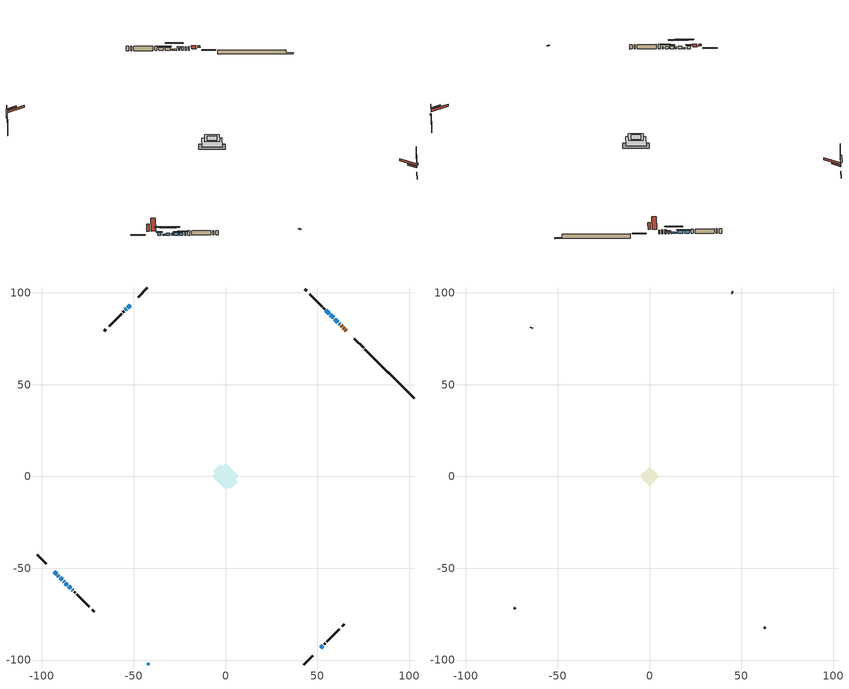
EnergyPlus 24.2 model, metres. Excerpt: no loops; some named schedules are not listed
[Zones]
conditioned space
 floor outside (Floor1 construction): -3.69,0 0,3.69 3.69,0 0,-3.69 z1.22
 floor adiabatic (AdiabaticFloorConstruction): -7.12,0 0,7.12 7.12,0 0,-7.12 z1.22
 floor foundation (Slab1 construction): -6.71,2.81 -2.81,6.71 6.71,-2.81 2.81,-6.71 z-1.19
 wall outside (RimJoist1 construction): 42.54,-102.7 47.57,-97.67 / -102.7,-42.54 -97.67,-47.57 / -42.54,102.7 -47.57,97.67 / 75.2,70.04 70.17,75.07 z1.22:1.52
 wall outside (AdiabaticWallConstruction 1): 65.75,79.49 65.3,79.93 / 64.65,80.59 64.22,81.01 / 63.57,81.67 62.94,82.29 z1.22:3.25
 wall outside (AdiabaticWallConstruction): 62.29,82.95 61.89,83.34 z1.22:2.14; -93.25,-51.99 -92.02,-53.21 z1.22:2.54; 61.24,84 59.51,85.73 z1.22:1.96; -51.99,93.25 -53.28,91.95 / -91.37,-53.87 -90.72,-54.52 z1.22:1.83; -90.06,-55.17 -88.91,-56.32 z1.22:2.44; -88.26,-56.98 -87.86,-57.37 z1.22:2.24; 58.86,86.38 57.13,88.11 / 51.99,-93.25 53.11,-92.13 / -87.21,-58.03 -86.09,-59.14 z1.22:2.62; 56.47,88.76 54.75,90.49 / -53.94,91.3 -54.52,90.72 z1.22:2.77; -85.44,-59.8 -84.25,-60.99 z1.22:2.29; -83.6,-61.64 -83.14,-62.09 z1.22:2.26
 wall outside (Wall1 construction): 53.76,-91.48 54.47,-90.77 / -82.49,-62.75 -81.78,-63.46 / -55.17,90.06 -55.88,89.35 / 54.09,91.14 53.38,91.85 z1.22:3.66
 wall outside (Wall2 construction): 55.13,-90.11 61.96,-83.28 / -81.12,-64.12 -74.29,-70.94 / -56.54,88.7 -63.37,81.87 / 52.73,92.51 45.9,99.34 z1.22:3.66
 wall outside (Wall5 construction): 63.72,-81.51 64.66,-80.58 / -72.53,-72.71 -71.59,-73.65 / -65.13,80.1 -66.07,79.17 / 44.13,101.11 43.2,102.04 z1.22:3.66
 wall foundation (FoundationWall1 construction): 75.86,69.38,-1.19 75.86,69.38,1.22 100.01,45.22,1.22 100.01,45.22,-0.69 102.7,42.54,-0.69 102.7,42.54,-1.19
 window (WindowConstruction 8): 62.29,82.95 61.89,83.34 z1.22:2.13
 window (WindowConstruction 7): -93.25,-51.99 -92.02,-53.21 z1.22:2.54
 window (WindowConstruction 10): 61.24,84 59.51,85.72 z1.22:1.96
 window (WindowConstruction 11): -51.99,93.25 -53.28,91.95 z1.22:1.83
 window (WindowConstruction 12): -91.37,-53.87 -90.72,-54.52 z1.22:1.83
 window (WindowConstruction 13): -90.06,-55.17 -88.92,-56.32 z1.22:2.44
 window (WindowConstruction 9): -88.26,-56.98 -87.86,-57.37 z1.22:2.23
 window (WindowConstruction): 58.86,86.38 57.13,88.11 z1.22:2.62
 window (WindowConstruction 1): 56.47,88.76 54.75,90.49 z1.22:2.77
 window (WindowConstruction 2): -53.94,91.3 -54.52,90.72 z1.22:2.77
 window (WindowConstruction 3): 51.99,-93.25 53.1,-92.13 z1.22:2.62
 window (WindowConstruction 4): -87.21,-58.03 -86.09,-59.14 z1.22:2.62
 window (WindowConstruction 5): -85.44,-59.8 -84.25,-60.99 z1.22:2.29
 window (WindowConstruction 6): -83.59,-61.64 -83.15,-62.09 z1.22:2.26
 door (Door): 65.75,79.49 65.3,79.93 z1.22:3.25
 door (Door 1): 64.65,80.59 64.22,81.01 z1.22:3.25
 door (Door 2): 63.57,81.67 62.95,82.29 z1.22:3.25
 ceiling adiabatic (AdiabaticFloorConstruction): 0,-7.12 7.12,0 0,7.12 -7.12,0 z1.22
 roof outside (Roof1 construction): 49.08,-96.16,3.66 45.86,-92.94,5.17 45.01,-93.79,5.17 48.23,-97.01,3.66; -96.16,-49.08,3.66 -92.94,-45.86,5.17 -93.79,-45.01,5.17 -97.01,-48.23,3.66; -49.08,96.16,3.66 -45.86,92.94,5.17 -45.01,93.79,5.17 -48.23,97.01,3.66; 68.66,76.57,3.66 65.45,73.36,5.17 66.29,72.51,5.17 69.51,75.73,3.66
 roof outside (AdiabaticRoofConstruction): -41.48,-102.7,3.66 -41.48,-101.7,3.99 -42.54,-101.7,3.99 -42.54,-102.7,3.66
 skylight (SkylightConstruction): -41.48,-102.7,3.66 -41.48,-101.7,3.99 -42.54,-101.7,3.99 -42.54,-102.7,3.66
attic - vented
 floor to conditioned space (Floor2 construction Reversed): -3.36,0 0,3.36 3.36,0 0,-3.36 z3.66
 floor to conditioned space (Floor3 construction Reversed): -5.25,0 0,5.25 5.25,0 0,-5.25 z3.66
 wall outside (Wall3 construction): 62.62,-82.62 63.07,-82.17 / -73.64,-71.6 -73.18,-72.05 / -64.03,81.21 -64.48,80.76 / 45.24,100 44.79,100.45 z1.22:3.66
 roof outside (Roof2 construction): 51.33,-93.9,3.66 45.26,-87.83,6.52 43.66,-89.43,6.52 49.73,-95.5,3.66; -93.9,-51.33,3.66 -87.83,-45.26,6.52 -89.43,-43.66,6.52 -95.5,-49.73,3.66; -51.33,93.9,3.66 -45.26,87.83,6.52 -43.66,89.43,6.52 -49.73,95.5,3.66; 66.41,78.83,3.66 60.33,72.76,6.52 61.93,71.16,6.52 68.01,77.23,3.66
shading: 61.46,83.77 62.72,82.52 63.58,83.38 62.32,84.64 z2.74; -91.59,-53.64 -93.68,-51.56 -94.11,-51.99 -92.02,-54.07 z3.15; 57.14,88.09 63.61,81.63 64.04,82.06 57.57,88.52 z5.31; -55.44,89.8 -49.83,95.4 -50.26,95.84 -55.87,90.23 z4.88; -87.7,-57.54 -94.39,-50.85 -94.82,-51.28 -88.13,-57.97 z6.1; -86.55,-58.69 -92.43,-52.8 -92.86,-53.24 -86.98,-59.12 z5.79; -85.28,-59.96 -90.85,-54.39 -91.28,-54.82 -85.71,-60.39 z5.9; 56.7,88.54 59.29,85.95 59.72,86.38 57.13,88.97 z3.23; 54.32,90.92 56.91,88.33 57.34,88.76 54.75,91.35 z3.38; -54.73,90.51 -53.73,91.51 -54.16,91.94 -55.16,90.94 z3.07; 53.21,-92.03 51.88,-93.35 52.32,-93.78 53.64,-92.46 z2.77; -85.66,-59.57 -87.64,-57.6 -88.07,-58.03 -86.09,-60.01 z3.23; -83.39,-61.85 -86.3,-58.94 -86.73,-59.37 -83.82,-62.28 z3.51; -82.28,-62.95 -84.46,-60.78 -84.89,-61.21 -82.71,-63.38 z3.48
[Building]
Building 1: Terrain=Suburbs
[Site:Location]
Montreal Mirabel Intl AP_QC: Latitude {deg}=45.68; Longitude {deg}=-74.03; Time Zone {hr}=-5; Elevation {m}=82; Keep Site Location Information=Yes
[Site:GroundTemperature:Shallow]
0.642858, -1.75623, -1.94836, -0.80987, 3.76054, 8.30966, 12.2535, 14.7518, 14.9641, 12.9321, 9.08883, 4.67926
[Site:WaterMainsTemperature]
Calculation Method=Schedule; Temperature Schedule=mains temperature schedule
[Material] Roughness=Rough; Thermal Absorptance=0.9
Name | Thickness {m} | Conductivity {W/m-K} | Density {kg/m3} | Specific Heat {J/kg-K} | Solar Absorptance | Visible Absorptance
asphalt or fiberglass shingles | 0.00635 | 0.162714 | 1121.4 | 1465.45 | 0.4 | 0.4
asphalt or fiberglass shingles 1 | 0.00635 | 0.162714 | 1121.4 | 1465.45 | 0.7 | 0.7
ceiling loosefill ins | 0.0846667 | 0.0480833 | 16.02 | 1046.75 | 0.7 | 0.7
ceiling stud and cavity | 0.1397 | 0.0984332 | 65.682 | 1177.47 | 0.7 | 0.7
ceiling stud and cavity 1 | 0.1397 | 0.118946 | 65.682 | 1177.47 | 0.7 | 0.7
concrete 4.0 in. | 0.1016 | 1.803125 | 2242.8 | 837.4 | 0.7 | 0.7
concrete 8.0 in. | 0.2032 | 1.803125 | 2242.8 | 837.4 | 0.7 | 0.7
door material | 0.04445 | 0.0451087 | 512.64 | 1214.23 | 0.7 | 0.7
door material 1 | 0.04445 | 0.20624 | 512.64 | 1214.23 | 0.7 | 0.7
exterior vertical ins | 0.00129254 | 0.029427 | 32.04 | 1214.23 | 0.7 | 0.7
floor covering | 0.0127 | 0.0433444 | 54.468 | 1339.84 | 0.6 | 0.6
floor rigid ins; roof rigid ins; wall rigid ins | 0.512978 | 0.029427 | 32.04 | 1214.23 | 0.7 | 0.7
floor stud and cavity | 0.1397 | 0.078459 | 92.3553 | 1139.71 | 0.7 | 0.7
floor stud and cavity 1 | 0.1397 | 1.75129 | 37.0049 | 1207.88 | 0.7 | 0.7
furniture material conditioned space 1 | 0.1524 | 0.115458 | 640.8 | 1214.23 | 0.6 | 0.6
gypsum board | 0.0127 | 0.160291 | 801 | 837.4 | 0.6 | 0.6
osb sheathing 0.5 in. | 0.0127 | 0.115458 | 512.64 | 1214.23 | 0.7 | 0.7
osb sheathing 0.75 in. | 0.01905 | 0.115458 | 512.64 | 1214.23 | 0.7 | 0.7
osb sheathing 2.0 in. | 0.0508 | 0.115458 | 512.64 | 1214.23 | 0.7 | 0.7
rim joist stud and cavity | 0.0508 | 0.433314 | 125.044 | 1163.47 | 0.6 | 0.6
roof stud and cavity | 0.2032 | 0.138738 | 78.34581 | 1123.46 | 0.7 | 0.7
roof stud and cavity 1 | 0.18415 | 1.78685 | 37.0049 | 1207.88 | 0.6 | 0.6
wall stud and cavity | 0.1397 | 0.0957038 | 139.0536 | 1170.24 | 0.7 | 0.7
wall stud and cavity 1 | 0.1397 | 0.0853101 | 139.0536 | 1170.24 | 0.7 | 0.7
wall stud and cavity 2 | 0.0889 | 6.9971 | 50.32683 | 1063.81 | 0.6 | 0.6
wall stud and cavity 3 | 0.1397 | 0.109313 | 139.0536 | 1170.24 | 0.7 | 0.7
wall stud and cavity 4 | 0.0889 | 0.380278 | 52.3479 | 1209.89 | 0.7 | 0.7
wall stud and cavity 5 | 0.0889 | 0.391764 | 83.0341 | 1211.67 | 0.7 | 0.7
wood siding | 0.0254 | 0.102417 | 544.68 | 1172.36 | 0.4 | 0.4
wood siding 1 | 0.00254 | 0.102417 | 544.68 | 1172.36 | 0.4 | 0.4
wood siding 2; wood siding 3; wood siding 4 | 0.0254 | 0.102417 | 544.68 | 1172.36 | 0.7 | 0.7
[WindowMaterial:SimpleGlazingSystem]
Name | U-Factor {W/m2-K} | Solar Heat Gain Coefficient
SkylightMaterial | 2.63031 | 0.651
WindowMaterial | 6.82552 | 0.79
WindowMaterial 1 | 6.7977 | 0.79
WindowMaterial 10 | 2.99571 | 0.51
WindowMaterial 11 | 5.33051 | 0.62
WindowMaterial 12 | 6.9635 | 0.77
WindowMaterial 2 | 7.12703 | 0.75
WindowMaterial 3 | 6.93454 | 0.77
WindowMaterial 4 | 6.99757 | 0.76
WindowMaterial 5 | 7.412629 | 0.71
WindowMaterial 6 | 6.92546 | 0.78
WindowMaterial 7 | 1.7386 | 0.4
WindowMaterial 8 | 2.00774 | 0.31
WindowMaterial 9 | 7.0623 | 0.76
[Construction]
AdiabaticFloorConstruction: floor stud and cavity 1, floor rigid ins, osb sheathing 0.75 in., floor covering
AdiabaticRoofConstruction: asphalt or fiberglass shingles 1, roof rigid ins, osb sheathing 0.75 in., roof stud and cavity 1
AdiabaticWallConstruction: wood siding 3, wall rigid ins, wall stud and cavity 4, gypsum board
AdiabaticWallConstruction 1: wood siding 4, wall rigid ins, wall stud and cavity 4, gypsum board
Door; Door 2: door material
Door 1: door material 1
Floor1 construction: floor stud and cavity, osb sheathing 0.75 in., floor covering
Floor2 construction Reversed: gypsum board, ceiling stud and cavity
Floor3 construction Reversed: gypsum board, ceiling stud and cavity 1, ceiling loosefill ins
FoundationWall1 construction: concrete 8.0 in.
furniture construction conditioned space 1: furniture material conditioned space 1
PartitionWallConstruction: gypsum board, wall stud and cavity 5, gypsum board
RimJoist1 construction: wood siding 2, osb sheathing 2.0 in., rim joist stud and cavity
Roof1 construction: asphalt or fiberglass shingles, osb sheathing 0.75 in., roof stud and cavity, gypsum board
Roof2 construction: asphalt or fiberglass shingles
SkylightConstruction: SkylightMaterial
Slab1 construction: concrete 4.0 in.
Wall1 construction: wood siding, osb sheathing 0.5 in., wall stud and cavity, gypsum board
Wall2 construction: wood siding, osb sheathing 0.5 in., wall stud and cavity 1, gypsum board
Wall3 construction: wood siding 1, wall stud and cavity 2
Wall5 construction: wood siding, osb sheathing 0.5 in., wall stud and cavity 3, gypsum board
WindowConstruction: WindowMaterial
WindowConstruction 1: WindowMaterial 1
WindowConstruction 10: WindowMaterial 9
WindowConstruction 11: WindowMaterial 10
WindowConstruction 12: WindowMaterial 11
WindowConstruction 13: WindowMaterial 12
WindowConstruction 2: WindowMaterial 2
WindowConstruction 3; WindowConstruction 4: WindowMaterial 3
WindowConstruction 5: WindowMaterial 4
WindowConstruction 6: WindowMaterial 5
WindowConstruction 7: WindowMaterial 6
WindowConstruction 8: WindowMaterial 7
WindowConstruction 9: WindowMaterial 8
[Zone] Multiplier=1; Part of Total Floor Area=Yes
Name | Volume {m3}
attic - vented | 36.0978
conditioned space | 465.4
[Space]
Name | Zone | Volume {m3}
attic - vented 1 | attic - vented | 36.0978
conditioned space 1 | conditioned space | 465.4
[ZoneInfiltration:EffectiveLeakageArea]
infil attic - vented 1: Zone or Space=attic - vented 1; Schedule=Always On Discrete; Effective Air Leakage Area {cm2}=3586.15; Stack Coefficient=0.000368571; Wind Coefficient=1.29712e-05
[ZoneMixing]
whole house fan mix: Zone or Space=attic - vented; Schedule=Always On Continuous; Design Flow Rate Calculation Method=Flow/Zone; Design Flow Rate {m3/s}=0; Source Zone or Space=conditioned space
[SurfaceProperty:ExposedFoundationPerimeter]
Slab1: Exposed Perimeter Calculation Method=TotalExposedPerimeter; Total Exposed Perimeter {m}=37.959
[InternalMass] Zone or ZoneList=conditioned space; Space or SpaceList=conditioned space 1
Name | Construction | Surface Area {m2}
furniture mass conditioned space 1 | furniture construction conditioned space 1 | 81.1241
partition wall mass | PartitionWallConstruction | 202.81
[Lights]
interior lighting: Zone or ZoneList or Space or SpaceList=conditioned space 1; Schedule=interior lighting schedule; Design Level Calculation Method=LightingLevel; Lighting Level {W}=343.2; Return Air Fraction=0; Fraction Radiant=0.6; Fraction Visible=0.2; Fraction Replaceable=1
[People]
occupants: Zone or ZoneList or Space or SpaceList=conditioned space 1; Number of People Schedule=occupants schedule; Number of People Calculation Method=People; Number of People=3; Fraction Radiant=0.314171; Sensible Heat Fraction=0.56303; Activity Level Schedule=occupants activity schedule; Carbon Dioxide Generation Rate {m3/s-W}=0; Enable ASHRAE 55 Comfort Warnings=No; Mean Radiant Temperature Calculation Type=EnclosureAveraged
[ElectricEquipment] Zone or ZoneList or Space or SpaceList=conditioned space 1; Design Level Calculation Method=EquipmentLevel
Name | Schedule | Design Level {W} | Fraction Latent | Fraction Radiant | Fraction Lost
clothes dryer | clothes dryer schedule | 140.772 | 0.015 | 0.081 | 0.85
clothes washer | clothes washer schedule | 32.1985 | 0.03 | 0.162 | 0.7
cooking range | cooking range schedule | 215.147 | 0.08 | 0.432 | 0.2
dishwasher | dishwasher schedule | 66.8632 | 0.3 | 0.18 | 0.4
fridge | fridge schedule | 72.9452 | 0 | 0.6 | 0
mech vent house fan | mech vent house fan schedule | 0 | 0 | 0 | 1
mech vent house fan cfis | mech vent house fan cfis schedule | 0 | 0 | 0 | 0
mech vent range fan 0 | mech vent range fan 0 schedule | 57 | 0 | 0 | 1
misc plug loads | misc plug loads schedule | 494.7 | 0.045 | 0.513 | 0.1
whole house fan | Always On Discrete | 0 | 0 | 0 | 1
[OtherEquipment] Zone or ZoneList or Space or SpaceList=conditioned space 1; Design Level Calculation Method=EquipmentLevel
Name | Fuel Type | Schedule | Design Level {W} | Fraction Latent | Fraction Radiant | Fraction Lost
clothes dryer 1 | Electricity | clothes dryer schedule | 0 | 0.015 | 0.081 | 0.85
cooking range 1 | Electricity | cooking range schedule | 0 | 0.08 | 0.432 | 0.2
general water use latent | None | general water use schedule | 62.594 | 1 | 0 | 0
general water use sensible | None | general water use schedule | -61.6891 | 0 | 0.6 | 0
mech vent house fan latent load | None | Always On Discrete | 0 | 1 | 0 | 0
mech vent house fan sensible load | None | Always On Discrete | 0 | 0 | 0 | 0
water heater energy adjustment1 | Electricity | Always On Discrete | 0.01 | 0 | 0 | 1
[ZoneInfiltration:DesignFlowRate] Zone or ZoneList or Space or SpaceList=conditioned space 1; Schedule=Always On Discrete; Design Flow Rate Calculation Method=Flow/Zone; Design Flow Rate {m3/s}=0
infil flow; natural vent flow; whole house fan flow
[Foundation:Kiva]
Foundation Kiva 1: Initial Indoor Air Temperature {C}=18; Wall Height Above Grade {m}=1.21999; Wall Depth Below Slab {m}=0.2032; Custom Block Material Name 1=exterior vertical ins; Custom Block Depth 1 {m}=2.40999; Custom Block X Position 1 {m}=0.2032; Custom Block Z Position 1 {m}=0
[Foundation:Kiva:Settings]
Soil Conductivity {W/m-K}=0.849921; Soil Density {kg/m3}=1842.3; Soil Specific Heat {J/kg-K}=418.7; Ground Solar Absorptivity=0.9; Ground Thermal Absorptivity=0.9; Ground Surface Roughness {m}=0.03; Far-Field Width {m}=40; Deep-Ground Boundary Condition=ZeroFlux; Deep-Ground Depth {m}=40; Minimum Cell Dimension {m}=0.2; Maximum Cell Growth Coefficient=3; Simulation Timestep=Timestep
[Exterior:Lights]
exterior lighting: Schedule=exterior lighting schedule; Design Level {W}=75.6
[Schedule:Constant]
Name | Hourly Value
Always On Continuous; mech vent house fan schedule; mech vent house fan cfis schedule; Always On Discrete | 1
occupants activity schedule | 117.228
fridge schedule | 0
[Schedule:Week:Daily]
interior lighting schedule Week Rule - Jan1-Jan27: interior lighting schedule day, interior lighting schedule day, interior lighting schedule day, interior lighting schedule day, interior lighting schedule day, interior lighting schedule day, interior lighting schedule day, interior lighting schedule default day, interior lighting schedule default day, interior lighting schedule default day, interior lighting schedule default day, interior lighting schedule default day
interior lighting schedule Week Rule - Jan28-Feb3: interior lighting schedule day, interior lighting schedule day, interior lighting schedule day, interior lighting schedule day, interior lighting schedule day 1, interior lighting schedule day 1, interior lighting schedule day 1, interior lighting schedule default day, interior lighting schedule default day, interior lighting schedule default day, interior lighting schedule default day, interior lighting schedule default day
interior lighting schedule Week Rule - Feb4-Feb24: interior lighting schedule day 1, interior lighting schedule day 1, interior lighting schedule day 1, interior lighting schedule day 1, interior lighting schedule day 1, interior lighting schedule day 1, interior lighting schedule day 1, interior lighting schedule default day, interior lighting schedule default day, interior lighting schedule default day, interior lighting schedule default day, interior lighting schedule default day
interior lighting schedule Week Rule - Feb25-Mar3: interior lighting schedule day 1, interior lighting schedule day 1, interior lighting schedule day 1, interior lighting schedule day 1, interior lighting schedule day 2, interior lighting schedule day 2, interior lighting schedule day 2, interior lighting schedule default day, interior lighting schedule default day, interior lighting schedule default day, interior lighting schedule default day, interior lighting schedule default day
interior lighting schedule Week Rule - Mar4-Mar31: interior lighting schedule day 2, interior lighting schedule day 2, interior lighting schedule day 2, interior lighting schedule day 2, interior lighting schedule day 2, interior lighting schedule day 2, interior lighting schedule day 2, interior lighting schedule default day, interior lighting schedule default day, interior lighting schedule default day, interior lighting schedule default day, interior lighting schedule default day
interior lighting schedule Week Rule - Apr1-Apr28: interior lighting schedule day 3, interior lighting schedule day 3, interior lighting schedule day 3, interior lighting schedule day 3, interior lighting schedule day 3, interior lighting schedule day 3, interior lighting schedule day 3, interior lighting schedule default day, interior lighting schedule default day, interior lighting schedule default day, interior lighting schedule default day, interior lighting schedule default day
interior lighting schedule Week Rule - Apr29-May5: interior lighting schedule day 3, interior lighting schedule day 3, interior lighting schedule day 4, interior lighting schedule day 4, interior lighting schedule day 4, interior lighting schedule day 4, interior lighting schedule day 4, interior lighting schedule default day, interior lighting schedule default day, interior lighting schedule default day, interior lighting schedule default day, interior lighting schedule default day
interior lighting schedule Week Rule - May6-May26: interior lighting schedule day 4, interior lighting schedule day 4, interior lighting schedule day 4, interior lighting schedule day 4, interior lighting schedule day 4, interior lighting schedule day 4, interior lighting schedule day 4, interior lighting schedule default day, interior lighting schedule default day, interior lighting schedule default day, interior lighting schedule default day, interior lighting schedule default day
interior lighting schedule Week Rule - May27-Jun2: interior lighting schedule day 4, interior lighting schedule day 4, interior lighting schedule day 4, interior lighting schedule day 4, interior lighting schedule day 4, interior lighting schedule day 5, interior lighting schedule day 5, interior lighting schedule default day, interior lighting schedule default day, interior lighting schedule default day, interior lighting schedule default day, interior lighting schedule default day
interior lighting schedule Week Rule - Jun3-Jun30: interior lighting schedule day 5, interior lighting schedule day 5, interior lighting schedule day 5, interior lighting schedule day 5, interior lighting schedule day 5, interior lighting schedule day 5, interior lighting schedule day 5, interior lighting schedule default day, interior lighting schedule default day, interior lighting schedule default day, interior lighting schedule default day, interior lighting schedule default day
interior lighting schedule Week Rule - Jul1-Jul28: interior lighting schedule day 6, interior lighting schedule day 6, interior lighting schedule day 6, interior lighting schedule day 6, interior lighting schedule day 6, interior lighting schedule day 6, interior lighting schedule day 6, interior lighting schedule default day, interior lighting schedule default day, interior lighting schedule default day, interior lighting schedule default day, interior lighting schedule default day
interior lighting schedule Week Rule - Jul29-Aug4: interior lighting schedule day 6, interior lighting schedule day 6, interior lighting schedule day 6, interior lighting schedule day 7, interior lighting schedule day 7, interior lighting schedule day 7, interior lighting schedule day 7, interior lighting schedule default day, interior lighting schedule default day, interior lighting schedule default day, interior lighting schedule default day, interior lighting schedule default day
interior lighting schedule Week Rule - Aug5-Aug25: interior lighting schedule day 7, interior lighting schedule day 7, interior lighting schedule day 7, interior lighting schedule day 7, interior lighting schedule day 7, interior lighting schedule day 7, interior lighting schedule day 7, interior lighting schedule default day, interior lighting schedule default day, interior lighting schedule default day, interior lighting schedule default day, interior lighting schedule default day
interior lighting schedule Week Rule - Aug26-Sep1: interior lighting schedule day 7, interior lighting schedule day 7, interior lighting schedule day 7, interior lighting schedule day 7, interior lighting schedule day 7, interior lighting schedule day 7, interior lighting schedule day 8, interior lighting schedule default day, interior lighting schedule default day, interior lighting schedule default day, interior lighting schedule default day, interior lighting schedule default day
interior lighting schedule Week Rule - Sep2-Sep29: interior lighting schedule day 8, interior lighting schedule day 8, interior lighting schedule day 8, interior lighting schedule day 8, interior lighting schedule day 8, interior lighting schedule day 8, interior lighting schedule day 8, interior lighting schedule default day, interior lighting schedule default day, interior lighting schedule default day, interior lighting schedule default day, interior lighting schedule default day
interior lighting schedule Week Rule - Sep30-Oct6: interior lighting schedule day 8, interior lighting schedule day 9, interior lighting schedule day 9, interior lighting schedule day 9, interior lighting schedule day 9, interior lighting schedule day 9, interior lighting schedule day 9, interior lighting schedule default day, interior lighting schedule default day, interior lighting schedule default day, interior lighting schedule default day, interior lighting schedule default day
interior lighting schedule Week Rule - Oct7-Oct27: interior lighting schedule day 9, interior lighting schedule day 9, interior lighting schedule day 9, interior lighting schedule day 9, interior lighting schedule day 9, interior lighting schedule day 9, interior lighting schedule day 9, interior lighting schedule default day, interior lighting schedule default day, interior lighting schedule default day, interior lighting schedule default day, interior lighting schedule default day
interior lighting schedule Week Rule - Oct28-Nov3: interior lighting schedule day 9, interior lighting schedule day 9, interior lighting schedule day 9, interior lighting schedule day 9, interior lighting schedule day 10, interior lighting schedule day 10, interior lighting schedule day 10, interior lighting schedule default day, interior lighting schedule default day, interior lighting schedule default day, interior lighting schedule default day, interior lighting schedule default day
interior lighting schedule Week Rule - Nov4-Nov24: interior lighting schedule day 10, interior lighting schedule day 10, interior lighting schedule day 10, interior lighting schedule day 10, interior lighting schedule day 10, interior lighting schedule day 10, interior lighting schedule day 10, interior lighting schedule default day, interior lighting schedule default day, interior lighting schedule default day, interior lighting schedule default day, interior lighting schedule default day
interior lighting schedule Week Rule - Nov25-Dec1: interior lighting schedule day 10, interior lighting schedule day 10, interior lighting schedule day 10, interior lighting schedule day 10, interior lighting schedule day 10, interior lighting schedule day 10, interior lighting schedule day 11, interior lighting schedule default day, interior lighting schedule default day, interior lighting schedule default day, interior lighting schedule default day, interior lighting schedule default day
interior lighting schedule Week Rule - Dec2-Dec31: interior lighting schedule day 11, interior lighting schedule day 11, interior lighting schedule day 11, interior lighting schedule day 11, interior lighting schedule day 11, interior lighting schedule day 11, interior lighting schedule day 11, interior lighting schedule default day, interior lighting schedule default day, interior lighting schedule default day, interior lighting schedule default day, interior lighting schedule default day
occupants schedule Week Rule - Jan1-Dec31: occupants schedule day, occupants schedule day, occupants schedule day, occupants schedule day, occupants schedule day, occupants schedule day, occupants schedule day, occupants schedule default day, occupants schedule default day, occupants schedule default day, occupants schedule default day, occupants schedule default day
clothes dryer schedule Week Rule - Jan1-Dec31: clothes dryer schedule day, clothes dryer schedule day, clothes dryer schedule day, clothes dryer schedule day, clothes dryer schedule day, clothes dryer schedule day, clothes dryer schedule day, clothes dryer schedule default day, clothes dryer schedule default day, clothes dryer schedule default day, clothes dryer schedule default day, clothes dryer schedule default day
clothes washer schedule Week Rule - Jan1-Dec31: clothes washer schedule day, clothes washer schedule day, clothes washer schedule day, clothes washer schedule day, clothes washer schedule day, clothes washer schedule day, clothes washer schedule day, clothes washer schedule default day, clothes washer schedule default day, clothes washer schedule default day, clothes washer schedule default day, clothes washer schedule default day
cooking range schedule Week Rule - Jan1-Dec31: cooking range schedule day, cooking range schedule day, cooking range schedule day, cooking range schedule day, cooking range schedule day, cooking range schedule day, cooking range schedule day, cooking range schedule default day, cooking range schedule default day, cooking range schedule default day, cooking range schedule default day, cooking range schedule default day
dishwasher schedule Week Rule - Jan1-Dec31: dishwasher schedule day, dishwasher schedule day, dishwasher schedule day, dishwasher schedule day, dishwasher schedule day, dishwasher schedule day, dishwasher schedule day, dishwasher schedule default day, dishwasher schedule default day, dishwasher schedule default day, dishwasher schedule default day, dishwasher schedule default day
mech vent range fan 0 schedule Week Rule - Jan1-Dec31: mech vent range fan 0 schedule day, mech vent range fan 0 schedule day, mech vent range fan 0 schedule day, mech vent range fan 0 schedule day, mech vent range fan 0 schedule day, mech vent range fan 0 schedule day, mech vent range fan 0 schedule day, mech vent range fan 0 schedule default day, mech vent range fan 0 schedule default day, mech vent range fan 0 schedule default day, mech vent range fan 0 schedule default day, mech vent range fan 0 schedule default day
misc plug loads schedule Week Rule - Jan1-Dec31: misc plug loads schedule day, misc plug loads schedule day, misc plug loads schedule day, misc plug loads schedule day, misc plug loads schedule day, misc plug loads schedule day, misc plug loads schedule day, misc plug loads schedule default day, misc plug loads schedule default day, misc plug loads schedule default day, misc plug loads schedule default day, misc plug loads schedule default day
general water use schedule Week Rule - Jan1-Dec31: general water use schedule day, general water use schedule day, general water use schedule day, general water use schedule day, general water use schedule day, general water use schedule day, general water use schedule day, general water use schedule default day, general water use schedule default day, general water use schedule default day, general water use schedule default day, general water use schedule default day
exterior lighting schedule Week Rule - Jan1-Jan27: exterior lighting schedule day, exterior lighting schedule day, exterior lighting schedule day, exterior lighting schedule day, exterior lighting schedule day, exterior lighting schedule day, exterior lighting schedule day, exterior lighting schedule default day, exterior lighting schedule default day, exterior lighting schedule default day, exterior lighting schedule default day, exterior lighting schedule default day
exterior lighting schedule Week Rule - Jan28-Feb3: exterior lighting schedule day, exterior lighting schedule day, exterior lighting schedule day, exterior lighting schedule day, exterior lighting schedule day 1, exterior lighting schedule day 1, exterior lighting schedule day 1, exterior lighting schedule default day, exterior lighting schedule default day, exterior lighting schedule default day, exterior lighting schedule default day, exterior lighting schedule default day
exterior lighting schedule Week Rule - Feb4-Feb24: exterior lighting schedule day 1, exterior lighting schedule day 1, exterior lighting schedule day 1, exterior lighting schedule day 1, exterior lighting schedule day 1, exterior lighting schedule day 1, exterior lighting schedule day 1, exterior lighting schedule default day, exterior lighting schedule default day, exterior lighting schedule default day, exterior lighting schedule default day, exterior lighting schedule default day
exterior lighting schedule Week Rule - Feb25-Mar3: exterior lighting schedule day 1, exterior lighting schedule day 1, exterior lighting schedule day 1, exterior lighting schedule day 1, exterior lighting schedule day 2, exterior lighting schedule day 2, exterior lighting schedule day 2, exterior lighting schedule default day, exterior lighting schedule default day, exterior lighting schedule default day, exterior lighting schedule default day, exterior lighting schedule default day
exterior lighting schedule Week Rule - Mar4-Mar31: exterior lighting schedule day 2, exterior lighting schedule day 2, exterior lighting schedule day 2, exterior lighting schedule day 2, exterior lighting schedule day 2, exterior lighting schedule day 2, exterior lighting schedule day 2, exterior lighting schedule default day, exterior lighting schedule default day, exterior lighting schedule default day, exterior lighting schedule default day, exterior lighting schedule default day
exterior lighting schedule Week Rule - Apr1-Apr28: exterior lighting schedule day 3, exterior lighting schedule day 3, exterior lighting schedule day 3, exterior lighting schedule day 3, exterior lighting schedule day 3, exterior lighting schedule day 3, exterior lighting schedule day 3, exterior lighting schedule default day, exterior lighting schedule default day, exterior lighting schedule default day, exterior lighting schedule default day, exterior lighting schedule default day
exterior lighting schedule Week Rule - Apr29-May5: exterior lighting schedule day 3, exterior lighting schedule day 3, exterior lighting schedule day 4, exterior lighting schedule day 4, exterior lighting schedule day 4, exterior lighting schedule day 4, exterior lighting schedule day 4, exterior lighting schedule default day, exterior lighting schedule default day, exterior lighting schedule default day, exterior lighting schedule default day, exterior lighting schedule default day
exterior lighting schedule Week Rule - May6-May26: exterior lighting schedule day 4, exterior lighting schedule day 4, exterior lighting schedule day 4, exterior lighting schedule day 4, exterior lighting schedule day 4, exterior lighting schedule day 4, exterior lighting schedule day 4, exterior lighting schedule default day, exterior lighting schedule default day, exterior lighting schedule default day, exterior lighting schedule default day, exterior lighting schedule default day
exterior lighting schedule Week Rule - May27-Jun2: exterior lighting schedule day 4, exterior lighting schedule day 4, exterior lighting schedule day 4, exterior lighting schedule day 4, exterior lighting schedule day 4, exterior lighting schedule day 5, exterior lighting schedule day 5, exterior lighting schedule default day, exterior lighting schedule default day, exterior lighting schedule default day, exterior lighting schedule default day, exterior lighting schedule default day
exterior lighting schedule Week Rule - Jun3-Jun30: exterior lighting schedule day 5, exterior lighting schedule day 5, exterior lighting schedule day 5, exterior lighting schedule day 5, exterior lighting schedule day 5, exterior lighting schedule day 5, exterior lighting schedule day 5, exterior lighting schedule default day, exterior lighting schedule default day, exterior lighting schedule default day, exterior lighting schedule default day, exterior lighting schedule default day
[Schedule:Year]
interior lighting schedule: interior lighting schedule Week Rule - Jan1-Jan27, 1, 1, 1, 27, interior lighting schedule Week Rule - Jan28-Feb3, 1, 28, 2, 3, interior lighting schedule Week Rule - Feb4-Feb24, 2, 4, 2, 24, interior lighting schedule Week Rule - Feb25-Mar3, 2, 25, 3, 3, interior lighting schedule Week Rule - Mar4-Mar31, 3, 4, 3, 31, interior lighting schedule Week Rule - Apr1-Apr28, 4, 1, 4, 28, interior lighting schedule Week Rule - Apr29-May5, 4, 29, 5, 5, interior lighting schedule Week Rule - May6-May26, 5, 6, 5, 26, interior lighting schedule Week Rule - May27-Jun2, 5, 27, 6, 2, interior lighting schedule Week Rule - Jun3-Jun30, 6, 3, 6, 30, interior lighting schedule Week Rule - Jul1-Jul28, 7, 1, 7, 28, interior lighting schedule Week Rule - Jul29-Aug4, 7, 29, 8, 4, interior lighting schedule Week Rule - Aug5-Aug25, 8, 5, 8, 25, interior lighting schedule Week Rule - Aug26-Sep1, 8, 26, 9, 1, interior lighting schedule Week Rule - Sep2-Sep29, 9, 2, 9, 29, interior lighting schedule Week Rule - Sep30-Oct6, 9, 30, 10, 6, interior lighting schedule Week Rule - Oct7-Oct27, 10, 7, 10, 27, interior lighting schedule Week Rule - Oct28-Nov3, 10, 28, 11, 3, interior lighting schedule Week Rule - Nov4-Nov24, 11, 4, 11, 24, interior lighting schedule Week Rule - Nov25-Dec1, 11, 25, 12, 1, interior lighting schedule Week Rule - Dec2-Dec31, 12, 2, 12, 31
occupants schedule: occupants schedule Week Rule - Jan1-Dec31, 1, 1, 12, 31
clothes dryer schedule: clothes dryer schedule Week Rule - Jan1-Dec31, 1, 1, 12, 31
clothes washer schedule: clothes washer schedule Week Rule - Jan1-Dec31, 1, 1, 12, 31
cooking range schedule: cooking range schedule Week Rule - Jan1-Dec31, 1, 1, 12, 31
dishwasher schedule: dishwasher schedule Week Rule - Jan1-Dec31, 1, 1, 12, 31
mech vent range fan 0 schedule: mech vent range fan 0 schedule Week Rule - Jan1-Dec31, 1, 1, 12, 31
misc plug loads schedule: misc plug loads schedule Week Rule - Jan1-Dec31, 1, 1, 12, 31
general water use schedule: general water use schedule Week Rule - Jan1-Dec31, 1, 1, 12, 31
exterior lighting schedule: exterior lighting schedule Week Rule - Jan1-Jan27, 1, 1, 1, 27, exterior lighting schedule Week Rule - Jan28-Feb3, 1, 28, 2, 3, exterior lighting schedule Week Rule - Feb4-Feb24, 2, 4, 2, 24, exterior lighting schedule Week Rule - Feb25-Mar3, 2, 25, 3, 3, exterior lighting schedule Week Rule - Mar4-Mar31, 3, 4, 3, 31, exterior lighting schedule Week Rule - Apr1-Apr28, 4, 1, 4, 28, exterior lighting schedule Week Rule - Apr29-May5, 4, 29, 5, 5, exterior lighting schedule Week Rule - May6-May26, 5, 6, 5, 26, exterior lighting schedule Week Rule - May27-Jun2, 5, 27, 6, 2, exterior lighting schedule Week Rule - Jun3-Jun30, 6, 3, 6, 30, exterior lighting schedule Week Rule - Jul1-Jul28, 7, 1, 7, 28, exterior lighting schedule Week Rule - Jul29-Aug4, 7, 29, 8, 4, exterior lighting schedule Week Rule - Aug5-Aug25, 8, 5, 8, 25, exterior lighting schedule Week Rule - Aug26-Sep1, 8, 26, 9, 1, exterior lighting schedule Week Rule - Sep2-Sep29, 9, 2, 9, 29, exterior lighting schedule Week Rule - Sep30-Oct6, 9, 30, 10, 6, exterior lighting schedule Week Rule - Oct7-Oct27, 10, 7, 10, 27, exterior lighting schedule Week Rule - Oct28-Nov3, 10, 28, 11, 3, exterior lighting schedule Week Rule - Nov4-Nov24, 11, 4, 11, 24, exterior lighting schedule Week Rule - Nov25-Dec1, 11, 25, 12, 1, exterior lighting schedule Week Rule - Dec2-Dec31, 12, 2, 12, 31
[Schedule:Compact]
mains temperature schedule: Through: 01/01, For: AllDays, Until: 24:00, 5.61444, Through: 01/02, For: AllDays, Until: 24:00, 5.535, Through: 01/03, For: AllDays, Until: 24:00, 5.45667, Through: 01/04, For: AllDays, Until: 24:00, 5.37944, Through: 01/05, For: AllDays, Until: 24:00, 5.30333, Through: 01/06, For: AllDays, Until: 24:00, 5.22889, Through: 01/07, For: AllDays, Until: 24:00, 5.15611, Through: 01/08, For: AllDays, Until: 24:00, 5.08389, Through: 01/09, For: AllDays, Until: 24:00, 5.01333, Through: 01/10, For: AllDays, Until: 24:00, 4.94444, Through: 01/11, For: AllDays, Until: 24:00, 4.87667, Through: 01/12, For: AllDays, Until: 24:00, 4.81056, Through: 01/13, For: AllDays, Until: 24:00, 4.74556, Through: 01/14, For: AllDays, Until: 24:00, 4.68222, Through: 01/15, For: AllDays, Until: 24:00, 4.62056, Through: 01/16, For: AllDays, Until: 24:00, 4.56, Through: 01/17, For: AllDays, Until: 24:00, 4.50111, Through: 01/18, For: AllDays, Until: 24:00, 4.44389, Through: 01/19, For: AllDays, Until: 24:00, 4.38778, Through: 01/20, For: AllDays, Until: 24:00, 4.33389, Through: 01/21, For: AllDays, Until: 24:00, 4.28111, Through: 01/22, For: AllDays, Until: 24:00, 4.23, Through: 01/23, For: AllDays, Until: 24:00, 4.18056, Through: 01/24, For: AllDays, Until: 24:00, 4.13278, Through: 01/25, For: AllDays, Until: 24:00, 4.08667, Through: 01/26, For: AllDays, Until: 24:00, 4.04222, Through: 01/27, For: AllDays, Until: 24:00, 3.99944, Through: 01/28, For: AllDays, Until: 24:00, 3.95833, Through: 01/29, For: AllDays, Until: 24:00, 3.91889, Through: 01/30, For: AllDays, Until: 24:00, 3.88111, Through: 01/31, For: AllDays, Until: 24:00, 3.845, Through: 02/01, For: AllDays, Until: 24:00, 3.81056, Through: 02/02, For: AllDays, Until: 24:00, 3.77778, Through: 02/03, For: AllDays, Until: 24:00, 3.74722, Through: 02/04, For: AllDays, Until: 24:00, 3.71833, Through: 02/05, For: AllDays, Until: 24:00, 3.69056, Through: 02/06, For: AllDays, Until: 24:00, 3.66556, Through: 02/07, For: AllDays, Until: 24:00, 3.64167, Through: 02/08, For: AllDays, Until: 24:00, 3.61944, Through: 02/09, For: AllDays, Until: 24:00, 3.59944, Through: 02/10, For: AllDays, Until: 24:00, 3.58111, Through: 02/11, For: AllDays, Until: 24:00, 3.56444, Through: 02/12, For: AllDays, Until: 24:00, 3.55, Through: 02/13, For: AllDays, Until: 24:00, 3.53667, Through: 02/14, For: AllDays, Until: 24:00, 3.52556, Through: 02/15, For: AllDays, Until: 24:00, 3.51667, Through: 02/16, For: AllDays, Until: 24:00, 3.50889, Through: 02/17, For: AllDays, Until: 24:00, 3.50333, Through: 02/18, For: AllDays, Until: 24:00, 3.49944, Through: 02/19, For: AllDays, Until: 24:00, 3.49778, Through: 02/20, For: AllDays, Until: 24:00, 3.49778, Through: 02/21, For: AllDays, Until: 24:00, 3.49944, Through: 02/22, For: AllDays, Until: 24:00, 3.50278, Through: 02/23, For: AllDays, Until: 24:00, 3.50833, Through: 02/24, For: AllDays, Until: 24:00, 3.515, Through: 02/25, For: AllDays, Until: 24:00, 3.52444, Through: 02/26, For: AllDays, Until: 24:00, 3.535, Through: 02/27, For: AllDays, Until: 24:00, 3.54778, Through: 02/28, For: AllDays, Until: 24:00, 3.56222, Through: 03/01, For: AllDays, Until: 24:00, 3.57833, Through: 03/02, For: AllDays, Until: 24:00, 3.59667, Through: 03/03, For: AllDays, Until: 24:00, 3.61667, Through: 03/04, For: AllDays, Until: 24:00, 3.63833, Through: 03/05, For: AllDays, Until: 24:00, 3.66167, Through: 03/06, For: AllDays, Until: 24:00, 3.68667, Through: 03/07, For: AllDays, Until: 24:00, 3.71389, Through: 03/08, For: AllDays, Until: 24:00, 3.74278, Through: 03/09, For: AllDays, Until: 24:00, 3.77333, Through: 03/10, For: AllDays, Until: 24:00, 3.80556, Through: 03/11, For: AllDays, Until: 24:00, 3.83944, Through: 03/12, For: AllDays, Until: 24:00, 3.87556, Through: 03/13, For: AllDays, Until: 24:00, 3.91278, Through: 03/14, For: AllDays, Until: 24:00, 3.95222, Through: 03/15, For: AllDays, Until: 24:00, 3.99278, Through: 03/16, For: AllDays, Until: 24:00, 4.03556, Through: 03/17, For: AllDays, Until: 24:00, 4.08, Through: 03/18, For: AllDays, Until: 24:00, 4.12556, Through: 03/19, For: AllDays, Until: 24:00, 4.17333, Through: 03/20, For: AllDays, Until: 24:00, 4.22278, Through: 03/21, For: AllDays, Until: 24:00, 4.27333, Through: 03/22, For: AllDays, Until: 24:00, 4.32556, Through: 03/23, For: AllDays, Until: 24:00, 4.38, Through: 03/24, For: AllDays, Until: 24:00, 4.43556, Through: 03/25, For: AllDays, Until: 24:00, 4.49222, Through: 03/26, For: AllDays, Until: 24:00, 4.55111, Through: 03/27, For: AllDays, Until: 24:00, 4.61111, Through: 03/28, For: AllDays, Until: 24:00, 4.67278, Through: 03/29, For: AllDays, Until: 24:00, 4.73611, Through: 03/30, For: AllDays, Until: 24:00, 4.80056, Through: 03/31, For: AllDays, Until: 24:00, 4.86667, Through: 04/01, For: AllDays, Until: 24:00, 4.93444, Through: 04/02, For: AllDays, Until: 24:00, 5.00333, Through: 04/03, For: AllDays, Until: 24:00, 5.07333, Through: 04/04, For: AllDays, Until: 24:00, 5.145, Through: 04/05, For: AllDays, Until: 24:00, 5.21833, Through: 04/06, For: AllDays, Until: 24:00, 5.29222, Through: 04/07, For: AllDays, Until: 24:00, 5.36778, Through: 04/08, For: AllDays, Until: 24:00, 5.445, Through: 04/09, For: AllDays, Until: 24:00, 5.52333, Through: 04/10, For: AllDays, Until: 24:00, 5.60222, Through: 04/11, For: AllDays, Until: 24:00, 5.68278, Through: 04/12, For: AllDays, Until: 24:00, 5.765, Through: 04/13, For: AllDays, Until: 24:00, 5.84778, Through: 04/14, For: AllDays, Until: 24:00, 5.93167, Through: 04/15, For: AllDays, Until: 24:00, 6.01722, Through: 04/16, For: AllDays, Until: 24:00, 6.10333, Through: 04/17, For: AllDays, Until: 24:00, 6.19056, Through: 04/18, For: AllDays, Until: 24:00, 6.27889, Through: 04/19, For: AllDays, Until: 24:00, 6.36833, Through: 04/20, For: AllDays, Until: 24:00, 6.45833, Through: 04/21, For: AllDays, Until: 24:00, 6.55, Through: 04/22, For: AllDays, Until: 24:00, 6.64222, Through: 04/23, For: AllDays, Until: 24:00, 6.735, Through: 04/24, For: AllDays, Until: 24:00, 6.82944, Through: 04/25, For: AllDays, Until: 24:00, 6.92389, Through: 04/26, For: AllDays, Until: 24:00, 7.01944, Through: 04/27, For: AllDays, Until: 24:00, 7.11611, Through: 04/28, For: AllDays, Until: 24:00, 7.21333, Through: 04/29, For: AllDays, Until: 24:00, 7.31111, Through: 04/30, For: AllDays, Until: 24:00, 7.41, Through: 05/01, For: AllDays, Until: 24:00, 7.50944, Through: 05/02, For: AllDays, Until: 24:00, 7.60889, Through: 05/03, For: AllDays, Until: 24:00, 7.71, Through: 05/04, For: AllDays, Until: 24:00, 7.81111, Through: 05/05, For: AllDays, Until: 24:00, 7.91278, Through: 05/06, For: AllDays, Until: 24:00, 8.015, Through: 05/07, For: AllDays, Until: 24:00, 8.11778, Through: 05/08, For: AllDays, Until: 24:00, 8.22056, Through: 05/09, For: AllDays, Until: 24:00, 8.32444, Through: 05/10, For: AllDays, Until: 24:00, 8.42833, Through: 05/11, For: AllDays, Until: 24:00, 8.53278, Through: 05/12, For: AllDays, Until: 24:00, 8.63722, Through: 05/13, For: AllDays, Until: 24:00, 8.74222, Through: 05/14, For: AllDays, Until: 24:00, 8.84778, Through: 05/15, For: AllDays, Until: 24:00, 8.95333, Through: 05/16, For: AllDays, Until: 24:00, 9.05889, Through: 05/17, For: AllDays, Until: 24:00, 9.165, Through: 05/18, For: AllDays, Until: 24:00, 9.27111, Through: 05/19, For: AllDays, Until: 24:00, 9.37722, Through: 05/20, For: AllDays, Until: 24:00, 9.48389, Through: 05/21, For: AllDays, Until: 24:00, 9.59, Through: 05/22, For: AllDays, Until: 24:00, 9.69667, Through: 05/23, For: AllDays, Until: 24:00, 9.80278, Through: 05/24, For: AllDays, Until: 24:00, 9.90944, Through: 05/25, For: AllDays, Until: 24:00, 10.0156, Through: 05/26, For: AllDays, Until: 24:00, 10.1217, Through: 05/27, For: AllDays, Until: 24:00, 10.2278, Through: 05/28, For: AllDays, Until: 24:00, 10.3339, Through: 05/29, For: AllDays, Until: 24:00, 10.4394, Through: 05/30, For: AllDays, Until: 24:00, 10.545, Through: 05/31, For: AllDays, Until: 24:00, 10.65, Through: 06/01, For: AllDays, Until: 24:00, 10.755, Through: 06/02, For: AllDays, Until: 24:00, 10.86, Through: 06/03, For: AllDays, Until: 24:00, 10.9639, Through: 06/04, For: AllDays, Until: 24:00, 11.0678, Through: 06/05, For: AllDays, Until: 24:00, 11.1717, Through: 06/06, For: AllDays, Until: 24:00, 11.2744, Through: 06/07, For: AllDays, Until: 24:00, 11.3772, Through: 06/08, For: AllDays, Until: 24:00, 11.4789, Through: 06/09, For: AllDays, Until: 24:00, 11.5806, Through: 06/10, For: AllDays, Until: 24:00, 11.6817, Through: 06/11, For: AllDays, Until: 24:00, 11.7822, Through: 06/12, For: AllDays, Until: 24:00, 11.8817, Through: 06/13, For: AllDays, Until: 24:00, 11.9811, Through: 06/14, For: AllDays, Until: 24:00, 12.0794, Through: 06/15, For: AllDays, Until: 24:00, 12.1772, Through: 06/16, For: AllDays, Until: 24:00, 12.2739, Through: 06/17, For: AllDays, Until: 24:00, 12.37, Through: 06/18, For: AllDays, Until: 24:00, 12.4656, Through: 06/19, For: AllDays, Until: 24:00, 12.56, Through: 06/20, For: AllDays, Until: 24:00, 12.6539, Through: 06/21, For: AllDays, Until: 24:00, 12.7467, Through: 06/22, For: AllDays, Until: 24:00, 12.8389, Through: 06/23, For: AllDays, Until: 24:00, 12.93, Through: 06/24, For: AllDays, Until: 24:00, 13.02, Through: 06/25, For: AllDays, Until: 24:00, 13.1089, Through: 06/26, For: AllDays, Until: 24:00, 13.1972, Through: 06/27, For: AllDays, Until: 24:00, 13.2839, Through: 06/28, For: AllDays, Until: 24:00, 13.37, Through: 06/29, For: AllDays, Until: 24:00, 13.455, Through: 06/30, For: AllDays, Until: 24:00, 13.5383, Through: 07/01, For: AllDays, Until: 24:00, 13.6211, Through: 07/02, For: AllDays, Until: 24:00, 13.7028, Through: 07/03, For: AllDays, Until: 24:00, 13.7828, Through: 07/04, For: AllDays, Until: 24:00, 13.8617, Through: 07/05, For: AllDays, Until: 24:00, 13.9394, Through: 07/06, For: AllDays, Until: 24:00, 14.0161, Through: 07/07, For: AllDays, Until: 24:00, 14.0911, Through: 07/08, For: AllDays, Until: 24:00, 14.165, Through: 07/09, For: AllDays, Until: 24:00, 14.2378, Through: 07/10, For: AllDays, Until: 24:00, 14.3089, Through: 07/11, For: AllDays, Until: 24:00, 14.3789, Through: 07/12, For: AllDays, Until: 24:00, 14.4472, Through: 07/13, For: AllDays, Until: 24:00, 14.5144, Through: 07/14, For: AllDays, Until: 24:00, 14.58, Through: 07/15, For: AllDays, Until: 24:00, 14.6444, Through: 07/16, For: AllDays, Until: 24:00, 14.7072, Through: 07/17, For: AllDays, Until: 24:00, 14.7683, Through: 07/18, For: AllDays, Until: 24:00, 14.8278, Through: 07/19, For: AllDays, Until: 24:00, 14.8861, Through: 07/20, For: AllDays, Until: 24:00, 14.9428, Through: 07/21, For: AllDays, Until: 24:00, 14.9978, Through: 07/22, For: AllDays, Until: 24:00, 15.0517, Through: 07/23, For: AllDays, Until: 24:00, 15.1033, Through: 07/24, For: AllDays, Until: 24:00, 15.1539, Through: 07/25, For: AllDays, Until: 24:00, 15.2028, Through: 07/26, For: AllDays, Until: 24:00, 15.2494, Through: 07/27, For: AllDays, Until: 24:00, 15.295, Through: 07/28, For: AllDays, Until: 24:00, 15.3389, Through: 07/29, For: AllDays, Until: 24:00, 15.3811, Through: 07/30, For: AllDays, Until: 24:00, 15.4211, Through: 07/31, For: AllDays, Until: 24:00, 15.46, Through: 08/01, For: AllDays, Until: 24:00, 15.4972, Through: 08/02, For: AllDays, Until: 24:00, 15.5322, Through: 08/03, For: AllDays, Until: 24:00, 15.5656, Through: 08/04, For: AllDays, Until: 24:00, 15.5978, Through: 08/05, For: AllDays, Until: 24:00, 15.6278, Through: 08/06, For: AllDays, Until: 24:00, 15.6561, Through: 08/07, For: AllDays, Until: 24:00, 15.6822, Through: 08/08, For: AllDays, Until: 24:00, 15.7072, Through: 08/09, For: AllDays, Until: 24:00, 15.73, Through: 08/10, For: AllDays, Until: 24:00, 15.7511, Through: 08/11, For: AllDays, Until: 24:00, 15.7706, Through: 08/12, For: AllDays, Until: 24:00, 15.7883, Through: 08/13, For: AllDays, Until: 24:00, 15.8039, Through: 08/14, For: AllDays, Until: 24:00, 15.8178, Through: 08/15, For: AllDays, Until: 24:00, 15.83, Through: 08/16, For: AllDays, Until: 24:00, 15.84, Through: 08/17, For: AllDays, Until: 24:00, 15.8489, Through: 08/18, For: AllDays, Until: 24:00, 15.8556, Through: 08/19, For: AllDays, Until: 24:00, 15.86, Through: 08/20, For: AllDays, Until: 24:00, 15.8633, Through: 08/21, For: AllDays, Until: 24:00, 15.8644, Through: 08/22, For: AllDays, Until: 24:00, 15.8633, Through: 08/23, For: AllDays, Until: 24:00, 15.8611, Through: 08/24, For: AllDays, Until: 24:00, 15.8567, Through: 08/25, For: AllDays, Until: 24:00, 15.8506, Through: 08/26, For: AllDays, Until: 24:00, 15.8428, Through: 08/27, For: AllDays, Until: 24:00, 15.8328, Through: 08/28, For: AllDays, Until: 24:00, 15.8211, Through: 08/29, For: AllDays, Until: 24:00, 15.8078, Through: 08/30, For: AllDays, Until: 24:00, 15.7922, Through: 08/31, For: AllDays, Until: 24:00, 15.7756, Through: 09/01, For: AllDays, Until: 24:00, 15.7567, Through: 09/02, For: AllDays, Until: 24:00, 15.7356, Through: 09/03, For: AllDays, Until: 24:00, 15.7133, Through: 09/04, For: AllDays, Until: 24:00, 15.6889, Through: 09/05, For: AllDays, Until: 24:00, 15.6628, Through: 09/06, For: AllDays, Until: 24:00, 15.635, Through: 09/07, For: AllDays, Until: 24:00, 15.6056, Through: 09/08, For: AllDays, Until: 24:00, 15.5744, Through: 09/09, For: AllDays, Until: 24:00, 15.5411, Through: 09/10, For: AllDays, Until: 24:00, 15.5061, Through: 09/11, For: AllDays, Until: 24:00, 15.47, Through: 09/12, For: AllDays, Until: 24:00, 15.4317, Through: 09/13, For: AllDays, Until: 24:00, 15.3917, Through: 09/14, For: AllDays, Until: 24:00, 15.35, Through: 09/15, For: AllDays, Until: 24:00, 15.3067, Through: 09/16, For: AllDays, Until: 24:00, 15.2617, Through: 09/17, For: AllDays, Until: 24:00, 15.215, Through: 09/18, For: AllDays, Until: 24:00, 15.1667, Through: 09/19, For: AllDays, Until: 24:00, 15.1167, Through: 09/20, For: AllDays, Until: 24:00, 15.065, Through: 09/21, For: AllDays, Until: 24:00, 15.0122, Through: 09/22, For: AllDays, Until: 24:00, 14.9572, Through: 09/23, For: AllDays, Until: 24:00, 14.9011, Through: 09/24, For: AllDays, Until: 24:00, 14.8433, Through: 09/25, For: AllDays, Until: 24:00, 14.7839, Through: 09/26, For: AllDays, Until: 24:00, 14.7233, Through: 09/27, For: AllDays, Until: 24:00, 14.6606, Through: 09/28, For: AllDays, Until: 24:00, 14.5972, Through: 09/29, For: AllDays, Until: 24:00, 14.5317, Through: 09/30, For: AllDays, Until: 24:00, 14.465, Through: 10/01, For: AllDays, Until: 24:00, 14.3967, Through: 10/02, For: AllDays, Until: 24:00, 14.3272, Through: 10/03, For: AllDays, Until: 24:00, 14.2567, Through: 10/04, For: AllDays, Until: 24:00, 14.1844, Through: 10/05, For: AllDays, Until: 24:00, 14.1106, Through: 10/06, For: AllDays, Until: 24:00, 14.0356, Through: 10/07, For: AllDays, Until: 24:00, 13.9594, Through: 10/08, For: AllDays, Until: 24:00, 13.8822, Through: 10/09, For: AllDays, Until: 24:00, 13.8033, Through: 10/10, For: AllDays, Until: 24:00, 13.7233, Through: 10/11, For: AllDays, Until: 24:00, 13.6422, Through: 10/12, For: AllDays, Until: 24:00, 13.56, Through: 10/13, For: AllDays, Until: 24:00, 13.4767, Through: 10/14, For: AllDays, Until: 24:00, 13.3922, Through: 10/15, For: AllDays, Until: 24:00, 13.3067, Through: 10/16, For: AllDays, Until: 24:00, 13.22, Through: 10/17, For: AllDays, Until: 24:00, 13.1322, Through: 10/18, For: AllDays, Until: 24:00, 13.0433, Through: 10/19, For: AllDays, Until: 24:00, 12.9533, Through: 10/20, For: AllDays, Until: 24:00, 12.8628, Through: 10/21, For: AllDays, Until: 24:00, 12.7711, Through: 10/22, For: AllDays, Until: 24:00, 12.6783, Through: 10/23, For: AllDays, Until: 24:00, 12.585, Through: 10/24, For: AllDays, Until: 24:00, 12.4906, Through: 10/25, For: AllDays, Until: 24:00, 12.395, Through: 10/26, For: AllDays, Until: 24:00, 12.2994, Through: 10/27, For: AllDays, Until: 24:00, 12.2022, Through: 10/28, For: AllDays, Until: 24:00, 12.105, Through: 10/29, For: AllDays, Until: 24:00, 12.0067, Through: 10/30, For: AllDays, Until: 24:00, 11.9078, Through: 10/31, For: AllDays, Until: 24:00, 11.8083, Through: 11/01, For: AllDays, Until: 24:00, 11.7078, Through: 11/02, For: AllDays, Until: 24:00, 11.6072, Through: 11/03, For: AllDays, Until: 24:00, 11.5056, Through: 11/04, For: AllDays, Until: 24:00, 11.4039, Through: 11/05, For: AllDays, Until: 24:00, 11.3011, Through: 11/06, For: AllDays, Until: 24:00, 11.1983, Through: 11/07, For: AllDays, Until: 24:00, 11.095, Through: 11/08, For: AllDays, Until: 24:00, 10.9911, Through: 11/09, For: AllDays, Until: 24:00, 10.8872, Through: 11/10, For: AllDays, Until: 24:00, 10.7822, Through: 11/11, For: AllDays, Until: 24:00, 10.6778, Through: 11/12, For: AllDays, Until: 24:00, 10.5722, Through: 11/13, For: AllDays, Until: 24:00, 10.4672, Through: 11/14, For: AllDays, Until: 24:00, 10.3611, Through: 11/15, For: AllDays, Until: 24:00, 10.2556, Through: 11/16, For: AllDays, Until: 24:00, 10.1494, Through: 11/17, For: AllDays, Until: 24:00, 10.0433, Through: 11/18, For: AllDays, Until: 24:00, 9.93722, Through: 11/19, For: AllDays, Until: 24:00, 9.83056, Through: 11/20, For: AllDays, Until: 24:00, 9.72444, Through: 11/21, For: AllDays, Until: 24:00, 9.61778, Through: 11/22, For: AllDays, Until: 24:00, 9.51167, Through: 11/23, For: AllDays, Until: 24:00, 9.405, Through: 11/24, For: AllDays, Until: 24:00, 9.29889, Through: 11/25, For: AllDays, Until: 24:00, 9.19278, Through: 11/26, For: AllDays, Until: 24:00, 9.08667, Through: 11/27, For: AllDays, Until: 24:00, 8.98111, Through: 11/28, For: AllDays, Until: 24:00, 8.875, Through: 11/29, For: AllDays, Until: 24:00, 8.77, Through: 11/30, For: AllDays, Until: 24:00, 8.665, Through: 12/01, For: AllDays, Until: 24:00, 8.56, Through: 12/02, For: AllDays, Until: 24:00, 8.45556, Through: 12/03, For: AllDays, Until: 24:00, 8.35111, Through: 12/04, For: AllDays, Until: 24:00, 8.24778, Through: 12/05, For: AllDays, Until: 24:00, 8.14444, Through: 12/06, For: AllDays, Until: 24:00, 8.04167, Through: 12/07, For: AllDays, Until: 24:00, 7.93889, Through: 12/08, For: AllDays, Until: 24:00, 7.83722, Through: 12/09, For: AllDays, Until: 24:00, 7.73611, Through: 12/10, For: AllDays, Until: 24:00, 7.63556, Through: 12/11, For: AllDays, Until: 24:00, 7.535, Through: 12/12, For: AllDays, Until: 24:00, 7.43556, Through: 12/13, For: AllDays, Until: 24:00, 7.33667, Through: 12/14, For: AllDays, Until: 24:00, 7.23889, Through: 12/15, For: AllDays, Until: 24:00, 7.14167, Through: 12/16, For: AllDays, Until: 24:00, 7.045, Through: 12/17, For: AllDays, Until: 24:00, 6.94889, Through: 12/18, For: AllDays, Until: 24:00, 6.85389, Through: 12/19, For: AllDays, Until: 24:00, 6.75944, Through: 12/20, For: AllDays, Until: 24:00, 6.66611, Through: 12/21, For: AllDays, Until: 24:00, 6.57389, Through: 12/22, For: AllDays, Until: 24:00, 6.48222, Through: 12/23, For: AllDays, Until: 24:00, 6.39167, Through: 12/24, For: AllDays, Until: 24:00, 6.30222, Through: 12/25, For: AllDays, Until: 24:00, 6.21333, Through: 12/26, For: AllDays, Until: 24:00, 6.12611, Through: 12/27, For: AllDays, Until: 24:00, 6.03944, Through: 12/28, For: AllDays, Until: 24:00, 5.95389, Through: 12/29, For: AllDays, Until: 24:00, 5.86944, Through: 12/30, For: AllDays, Until: 24:00, 5.78611, Through: 12/31, For: AllDays, Until: 24:00, 5.70444
